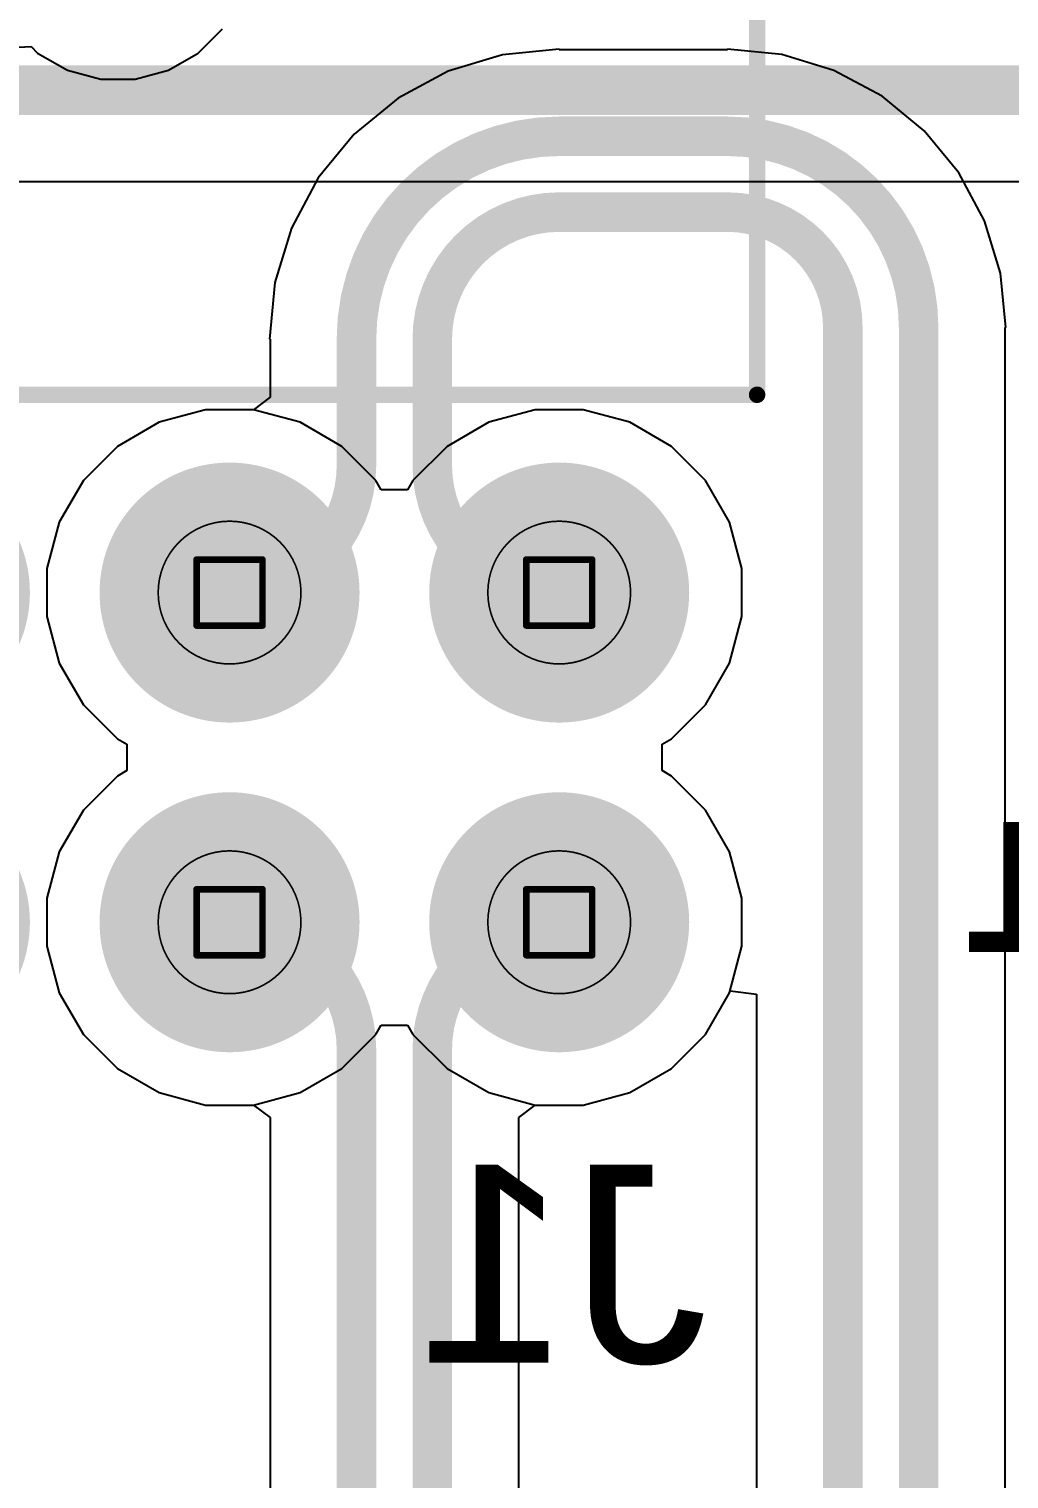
# Model space of a CAD drawing. Header units: inches. Extents: x 0 to 289, y 0 to 168.
# Drawn here: x 23.32 to 30.87, y 82.7 to 93.87 of the extents above; entities that cross this region are included whole.
import ezdxf

# ---------------------------------------------------------------- set-up
doc = ezdxf.new("R2010")
doc.units = ezdxf.units.IN
for name, color, linetype in [('Bottom Layer', 5, 'Continuous'), ('Bottom Overlay', 54, 'Continuous'), ('Bottom Solder', 6, 'Continuous'), ('Dimension', 6, 'Continuous'), ('Drill Drawing', 1, 'Continuous'), ('Multi-Layer', 9, 'Continuous'), ('Pad Holes', 156, 'Continuous'), ('Top Layer', 1, 'Continuous'), ('Top Solder', 216, 'Continuous')]:
    doc.layers.add(name, color=color, linetype=linetype)
doc.styles.add('Arial', font='', dxfattribs={"height": 0.2})
doc.styles.add('Courier New_Bold', font='', dxfattribs={"height": 0.2})
doc.styles.get('Arial').set_extended_font_data('Arial')
doc.styles.get('Courier New_Bold').set_extended_font_data('Courier New', bold=True)

# ---------------------------------------------------------------- blocks, each defined once
blk = doc.blocks.new('SSW_110_02_G_D_RA_N_B_38')
at = {"layer": 'Bottom Layer'}
h = blk.add_hatch(color=5, dxfattribs=at)
edge = h.paths.add_edge_path()
edge.add_arc((-11.43, 1.27000254), 0.8999982, 0, 360)
h = blk.add_hatch(color=5, dxfattribs=at)
edge = h.paths.add_edge_path()
edge.add_arc((-8.889999999999999, 1.27000254), 0.8999982, 0, 360)
h = blk.add_hatch(color=5, dxfattribs=at)
edge = h.paths.add_edge_path()
edge.add_arc((-11.43000254, -1.26999492), 0.8999982, 0, 360)
h = blk.add_hatch(color=5, dxfattribs=at)
edge = h.paths.add_edge_path()
edge.add_arc((-8.889999999999999, -1.26999492), 0.8999982, 0, 360)
at = {"layer": 'Bottom Solder'}
h = blk.add_hatch(color=6, dxfattribs=at)
edge = h.paths.add_edge_path()
edge.add_arc((-11.43, 1.27000254), 1.0015982, 0, 360)
h = blk.add_hatch(color=6, dxfattribs=at)
edge = h.paths.add_edge_path()
edge.add_arc((-8.889999999999999, 1.27000254), 1.0015982, 0, 360)
h = blk.add_hatch(color=6, dxfattribs=at)
edge = h.paths.add_edge_path()
edge.add_arc((-6.35, 1.27000254), 1.0015982, 0, 360)
h = blk.add_hatch(color=6, dxfattribs=at)
edge = h.paths.add_edge_path()
edge.add_arc((-11.43000254, -1.26999492), 1.0015982, 0, 360)
h = blk.add_hatch(color=6, dxfattribs=at)
edge = h.paths.add_edge_path()
edge.add_arc((-8.889999999999999, -1.26999492), 1.0015982, 0, 360)
h = blk.add_hatch(color=6, dxfattribs=at)
edge = h.paths.add_edge_path()
edge.add_arc((-6.35, -1.26999746), 1.0015982, 0, 360)
at = {"layer": 'Multi-Layer'}
h = blk.add_hatch(color=9, dxfattribs=at)
edge = h.paths.add_edge_path()
edge.add_arc((-11.43, 1.27000254), 0.8999982, 0, 360)
h = blk.add_hatch(color=9, dxfattribs=at)
edge = h.paths.add_edge_path()
edge.add_arc((-8.889999999999999, 1.27000254), 0.8999982, 0, 360)
h = blk.add_hatch(color=9, dxfattribs=at)
edge = h.paths.add_edge_path()
edge.add_arc((-11.43000254, -1.26999492), 0.8999982, 0, 360)
h = blk.add_hatch(color=9, dxfattribs=at)
edge = h.paths.add_edge_path()
edge.add_arc((-8.889999999999999, -1.26999492), 0.8999982, 0, 360)
at = {"layer": 'Pad Holes'}
h = blk.add_hatch(color=7, dxfattribs=at)
edge = h.paths.add_edge_path()
edge.add_arc((-11.43, 1.27000254), 0.51999896, 0, 360)
h = blk.add_hatch(color=7, dxfattribs=at)
edge = h.paths.add_edge_path()
edge.add_arc((-8.889999999999999, 1.27000254), 0.51999896, 0, 360)
h = blk.add_hatch(color=7, dxfattribs=at)
edge = h.paths.add_edge_path()
edge.add_arc((-11.43000254, -1.26999492), 0.51999896, 0, 360)
h = blk.add_hatch(color=7, dxfattribs=at)
edge = h.paths.add_edge_path()
edge.add_arc((-8.889999999999999, -1.26999492), 0.51999896, 0, 360)
at = {"layer": 'Top Layer'}
h = blk.add_hatch(color=1, dxfattribs=at)
edge = h.paths.add_edge_path()
edge.add_arc((-11.43, 1.27000254), 0.8999982, 0, 360)
h = blk.add_hatch(color=1, dxfattribs=at)
edge = h.paths.add_edge_path()
edge.add_arc((-8.889999999999999, 1.27000254), 0.8999982, 0, 360)
h = blk.add_hatch(color=1, dxfattribs=at)
edge = h.paths.add_edge_path()
edge.add_arc((-11.43000254, -1.26999492), 0.8999982, 0, 360)
h = blk.add_hatch(color=1, dxfattribs=at)
edge = h.paths.add_edge_path()
edge.add_arc((-8.889999999999999, -1.26999492), 0.8999982, 0, 360)
at = {"layer": 'Top Solder'}
h = blk.add_hatch(color=216, dxfattribs=at)
edge = h.paths.add_edge_path()
edge.add_arc((-11.43, 1.27000254), 1.0015982, 0, 360)
h = blk.add_hatch(color=216, dxfattribs=at)
edge = h.paths.add_edge_path()
edge.add_arc((-8.889999999999999, 1.27000254), 1.0015982, 0, 360)
h = blk.add_hatch(color=216, dxfattribs=at)
edge = h.paths.add_edge_path()
edge.add_arc((-6.35, 1.27000254), 1.0015982, 0, 360)
h = blk.add_hatch(color=216, dxfattribs=at)
edge = h.paths.add_edge_path()
edge.add_arc((-11.43000254, -1.26999492), 1.0015982, 0, 360)
h = blk.add_hatch(color=216, dxfattribs=at)
edge = h.paths.add_edge_path()
edge.add_arc((-8.889999999999999, -1.26999492), 1.0015982, 0, 360)
h = blk.add_hatch(color=216, dxfattribs=at)
edge = h.paths.add_edge_path()
edge.add_arc((-6.35, -1.26999746), 1.0015982, 0, 360)
at = {"layer": 'Bottom Overlay'}
for points in [[(12.95500076, -2.79399746, 0.127, 0.127, 0), (-12.95500076, -2.79399746, 0.127, 0.127, 0)], [(-12.95500076, -2.79399746, 0.127, 0.127, 0), (-12.95500076, -11.30400076, 0.127, 0.127, 0)]]:
    blk.add_lwpolyline(points, format="xyseb", dxfattribs=at)
blk.add_lwpolyline([(-12.98675076, -2.79399746, 0.0635, 0.0635, 1), (-12.92325076, -2.79399746, 0.0635, 0.0635, 1)], format="xyseb", close=True, dxfattribs=at)
blk.add_lwpolyline([(-12.98675076, -2.79399746, 0.0635, 0.0635, 1), (-12.92325076, -2.79399746, 0.0635, 0.0635, 1)], format="xyseb", close=True, dxfattribs=at)
blk = doc.blocks.new('SSW_110_02_G_D_RA_N_B_55')
at = {"layer": 'Bottom Overlay', "style": 'Courier New_Bold', "text_generation_flag": 2}
blk.add_text('1', height=1.00000054, rotation=180, dxfattribs=at).set_placement((12.4206, 1.49860508))

msp = doc.modelspace()

# ---------------------------------------------------------------- linework, layer by layer
at = {"layer": 'Bottom Layer'}
for p, q in [((24.62450498, 93.68140014), (24.8121805, 93.86907566)), ((23.19112202, 93.72413309999999), (23.33674022, 93.73131622)), ((23.33674022, 93.73131622), (23.3866563, 93.68140014)), ((23.3866563, 93.68140014), (23.61650852, 93.54869529999999)), ((24.39465276, 93.54869529999999), (24.62450498, 93.68140014)), ((26.96991304, 93.66844359999999), (26.55096798, 93.54135724)), ((27.40559924, 93.71135435999999), (26.96991304, 93.66844359999999)), ((27.40559924, 93.70629976), (27.40559924, 93.71135435999999)), ((28.70199999999999, 93.70629976), (27.40559924, 93.70629976)), ((29.12025926, 93.66972883999999), (28.70199999999999, 93.71092256)), ((28.70199999999999, 93.71092256), (28.70199999999999, 93.70629976)), ((29.52244286, 93.54772501999999), (29.12025926, 93.66972883999999)), ((23.61650852, 93.54869529999999), (23.8728758, 93.48000099999999)), ((24.13828548, 93.48000099999999), (24.39465276, 93.54869529999999)), ((26.55096798, 93.54135724), (26.16486766, 93.33498224)), ((29.89309998, 93.34960756), (29.52244286, 93.54772501999999)), ((23.8728758, 93.48000099999999), (24.13828548, 93.48000099999999)), ((26.16486766, 93.33498224), (25.82644822, 93.05724848)), ((30.21798122, 93.08298122), (29.89309998, 93.34960756)), ((30.48460756, 92.75809998), (30.21798122, 93.08298122)), ((25.82644822, 93.05724848), (25.54871446, 92.71882903999999)), ((30.68272502, 92.38744286), (30.48460756, 92.75809998)), ((25.54871446, 92.71882903999999), (25.34233946, 92.33272871999999)), ((25.34233946, 92.33272871999999), (25.2152531, 91.91378365999999)), ((30.80472884, 91.98525925999999), (30.68272502, 92.38744286)), ((30.84592256, 91.567), (30.80472884, 91.98525925999999)), ((25.2152531, 91.91378365999999), (25.17234234, 91.47809745999999)), ((30.84129976, 78.2828), (30.84129976, 91.567)), ((30.84129976, 91.567), (30.84592256, 91.567)), ((25.17234234, 91.47809745999999), (25.17739694, 91.47809745999999)), ((25.17739694, 91.47809745999999), (25.17739694, 91.02951313999999)), ((25.17739694, 91.02951313999999), (25.05095828, 90.9324953)), ((24.32212814, 90.83654172), (24.00106452, 90.65117505999999)), ((24.6802275, 90.9324953), (24.32212814, 90.83654172)), ((25.05095828, 90.9324953), (24.6802275, 90.9324953)), ((24.00106452, 90.65117505999999), (23.7389162, 90.38902674)), ((23.7389162, 90.38902674), (23.55354954, 90.06796312)), ((23.55354954, 90.06796312), (23.45759596, 89.70986375999999)), ((23.45759596, 89.70986375999999), (23.45759596, 89.33913043999999)), ((23.45759596, 89.33913043999999), (23.55354954, 88.98103108)), ((23.55354954, 88.98103108), (23.7389162, 88.65996745999999)), ((23.7389162, 88.65996745999999), (24.00106452, 88.39781914)), ((24.00106452, 88.39781914), (24.07332498, 88.35609964)), ((24.07332498, 88.35609964), (24.07332498, 88.15289709999999)), ((24.07332498, 88.15289709999999), (24.00106452, 88.11117759999999)), ((24.00106452, 88.11117759999999), (23.7389162, 87.84902928)), ((23.7389162, 87.84902928), (23.55354954, 87.52796566)), ((23.55354954, 87.52796566), (23.45759596, 87.1698663)), ((23.45759596, 87.1698663), (23.45759596, 86.79913298)), ((23.45759596, 86.79913298), (23.55354954, 86.44103362)), ((23.55354954, 86.44103362), (23.7389162, 86.11997)), ((28.53227211999999, 86.11997), (28.71763877999999, 86.44103362)), ((28.71763877999999, 86.44103362), (28.72170024, 86.45618979999999)), ((28.72170024, 86.45618979999999), (28.92490024, 86.42943598)), ((28.92490024, 86.42943598), (28.92490024, 78.2828)), ((23.7389162, 86.11997), (24.00106452, 85.85782168)), ((28.2701238, 85.85782168), (28.53227211999999, 86.11997)), ((24.00106452, 85.85782168), (24.32212814, 85.67245501999999)), ((27.94906018, 85.67245501999999), (28.2701238, 85.85782168)), ((24.32212814, 85.67245501999999), (24.6802275, 85.57650144)), ((24.6802275, 85.57650144), (25.05095828, 85.57650144)), ((25.05095828, 85.57650144), (25.1773944, 85.4794836)), ((27.09379392, 85.4794836), (27.22023004, 85.57650144)), ((27.22023004, 85.57650144), (27.59096082, 85.57650144)), ((27.59096082, 85.57650144), (27.94906018, 85.67245501999999)), ((25.1773944, 85.4794836), (25.1773944, 75.55330584)), ((27.09379392, 75.55330584), (27.09379392, 85.4794836))]:
    msp.add_line(p, q, dxfattribs=at)
for points in [[(25.8434967, 91.47809745999999, 0.3048, 0.3048, -0.4142135623730951), (27.40559924, 93.04019999999998, 0.3048, 0.3048, 0)], [(27.40559924, 93.04019999999998, 0.3048, 0.3048, 0), (28.70199999999999, 93.04019999999998, 0.3048, 0.3048, 0)], [(28.70199999999999, 93.04019999999998, 0.3048, 0.3048, -0.4142135623730951), (30.1752, 91.567, 0.3048, 0.3048, 0)], [(26.4276967, 91.47809745999999, 0.3048, 0.3048, -0.4142135623730951), (27.40559924, 92.456, 0.3048, 0.3048, 0)], [(27.40559924, 92.456, 0.3048, 0.3048, 0), (28.70199999999999, 92.456, 0.3048, 0.3048, 0)], [(28.70199999999999, 92.456, 0.3048, 0.3048, -0.4142135623730951), (29.591, 91.567, 0.3048, 0.3048, 0)], [(29.591, 78.2828, 0.3048, 0.3048, 0), (29.591, 91.567, 0.3048, 0.3048, 0)], [(30.1752, 78.2828, 0.3048, 0.3048, 0), (30.1752, 91.567, 0.3048, 0.3048, 0)], [(25.8434967, 90.50239964, 0.3048, 0.3048, 0), (25.8434967, 91.47809745999999, 0.3048, 0.3048, 0)], [(26.4276967, 90.5023971, 0.3048, 0.3048, 0), (26.4276967, 91.47809745999999, 0.3048, 0.3048, 0)], [(25.8434967, 90.50239964, 0.3048, 0.3048, -0.4142135623730951), (24.86559416, 89.52449709999999, 0.3048, 0.3048, 0)], [(27.4055967, 89.52449709999999, 0.3048, 0.3048, -0.4142135623730951), (26.4276967, 90.5023971, 0.3048, 0.3048, 0)], [(24.86559416, 86.98449964, 0.3048, 0.3048, -0.4142135623730951), (25.84349416, 86.00659963999999, 0.3048, 0.3048, 0)], [(26.42769416, 86.00659963999999, 0.3048, 0.3048, -0.4142135623730951), (27.40559416, 86.98449964, 0.3048, 0.3048, 0)], [(25.84349416, 75.55330584, 0.3048, 0.3048, 0), (25.84349416, 86.00659963999999, 0.3048, 0.3048, 0)], [(26.42769416, 75.55330584, 0.3048, 0.3048, 0), (26.42769416, 86.00659963999999, 0.3048, 0.3048, 0)]]:
    msp.add_lwpolyline(points, format="xyseb", dxfattribs=at)
for points in [[(27.32939924, 93.04019999999998, 0.1524, 0.1524, 1), (27.48179924, 93.04019999999998, 0.1524, 0.1524, 1)], [(27.32939924, 93.04019999999998, 0.1524, 0.1524, 1), (27.48179924, 93.04019999999998, 0.1524, 0.1524, 1)], [(28.6258, 93.04019999999998, 0.1524, 0.1524, 1), (28.7782, 93.04019999999998, 0.1524, 0.1524, 1)], [(28.6258, 93.04019999999998, 0.1524, 0.1524, 1), (28.7782, 93.04019999999998, 0.1524, 0.1524, 1)], [(27.32939924, 92.456, 0.1524, 0.1524, 1), (27.48179924, 92.456, 0.1524, 0.1524, 1)], [(27.32939924, 92.456, 0.1524, 0.1524, 1), (27.48179924, 92.456, 0.1524, 0.1524, 1)], [(28.6258, 92.456, 0.1524, 0.1524, 1), (28.7782, 92.456, 0.1524, 0.1524, 1)], [(28.6258, 92.456, 0.1524, 0.1524, 1), (28.7782, 92.456, 0.1524, 0.1524, 1)], [(29.5148, 91.567, 0.1524, 0.1524, 1), (29.6672, 91.567, 0.1524, 0.1524, 1)], [(29.5148, 91.567, 0.1524, 0.1524, 1), (29.6672, 91.567, 0.1524, 0.1524, 1)], [(30.099, 91.567, 0.1524, 0.1524, 1), (30.2514, 91.567, 0.1524, 0.1524, 1)], [(30.099, 91.567, 0.1524, 0.1524, 1), (30.2514, 91.567, 0.1524, 0.1524, 1)], [(25.7672967, 91.47809745999999, 0.1524, 0.1524, 1), (25.9196967, 91.47809745999999, 0.1524, 0.1524, 1)], [(25.7672967, 91.47809745999999, 0.1524, 0.1524, 1), (25.9196967, 91.47809745999999, 0.1524, 0.1524, 1)], [(26.35149669999999, 91.47809745999999, 0.1524, 0.1524, 1), (26.50389669999999, 91.47809745999999, 0.1524, 0.1524, 1)], [(26.35149669999999, 91.47809745999999, 0.1524, 0.1524, 1), (26.50389669999999, 91.47809745999999, 0.1524, 0.1524, 1)], [(25.7672967, 90.50239964, 0.1524, 0.1524, 1), (25.9196967, 90.50239964, 0.1524, 0.1524, 1)], [(25.7672967, 90.50239964, 0.1524, 0.1524, 1), (25.9196967, 90.50239964, 0.1524, 0.1524, 1)], [(26.35149669999999, 90.5023971, 0.1524, 0.1524, 1), (26.50389669999999, 90.5023971, 0.1524, 0.1524, 1)], [(26.35149669999999, 90.5023971, 0.1524, 0.1524, 1), (26.50389669999999, 90.5023971, 0.1524, 0.1524, 1)], [(24.78939416, 89.52449709999999, 0.1524, 0.1524, 1), (24.94179416, 89.52449709999999, 0.1524, 0.1524, 1)], [(27.3293967, 89.52449709999999, 0.1524, 0.1524, 1), (27.4817967, 89.52449709999999, 0.1524, 0.1524, 1)], [(24.78939416, 86.98449964, 0.1524, 0.1524, 1), (24.94179416, 86.98449964, 0.1524, 0.1524, 1)], [(27.32939416, 86.98449964, 0.1524, 0.1524, 1), (27.48179416, 86.98449964, 0.1524, 0.1524, 1)], [(25.76729416, 86.00659963999999, 0.1524, 0.1524, 1), (25.91969416, 86.00659963999999, 0.1524, 0.1524, 1)], [(25.76729416, 86.00659963999999, 0.1524, 0.1524, 1), (25.91969416, 86.00659963999999, 0.1524, 0.1524, 1)], [(26.35149416, 86.00659963999999, 0.1524, 0.1524, 1), (26.50389416, 86.00659963999999, 0.1524, 0.1524, 1)], [(26.35149416, 86.00659963999999, 0.1524, 0.1524, 1), (26.50389416, 86.00659963999999, 0.1524, 0.1524, 1)]]:
    msp.add_lwpolyline(points, format="xyseb", close=True, dxfattribs=at)
at = {"layer": 'Dimension'}
for points in [[(25.4155956, 89.52449709999999, 0.0127, 0.0127, 1), (24.3155978, 89.52449709999999, 0.0127, 0.0127, 1)], [(27.9555956, 89.52449709999999, 0.0127, 0.0127, 1), (26.8555978, 89.52449709999999, 0.0127, 0.0127, 1)], [(24.3124228, 89.52449709999999, 0.00635, 0.00635, 1), (24.3187728, 89.52449709999999, 0.00635, 0.00635, 1)], [(25.4124206, 89.52449709999999, 0.00635, 0.00635, 1), (25.4187706, 89.52449709999999, 0.00635, 0.00635, 1)], [(26.8524228, 89.52449709999999, 0.00635, 0.00635, 1), (26.8587728, 89.52449709999999, 0.00635, 0.00635, 1)], [(27.9524206, 89.52449709999999, 0.00635, 0.00635, 1), (27.9587706, 89.52449709999999, 0.00635, 0.00635, 1)], [(25.4155956, 86.9844971, 0.0127, 0.0127, 1), (24.3155978, 86.9844971, 0.0127, 0.0127, 1)], [(27.9555956, 86.9844971, 0.0127, 0.0127, 1), (26.8555978, 86.9844971, 0.0127, 0.0127, 1)], [(24.3124228, 86.9844971, 0.00635, 0.00635, 1), (24.3187728, 86.9844971, 0.00635, 0.00635, 1)], [(25.4124206, 86.9844971, 0.00635, 0.00635, 1), (25.4187706, 86.9844971, 0.00635, 0.00635, 1)], [(26.8524228, 86.9844971, 0.00635, 0.00635, 1), (26.8587728, 86.9844971, 0.00635, 0.00635, 1)], [(27.9524206, 86.9844971, 0.00635, 0.00635, 1), (27.9587706, 86.9844971, 0.00635, 0.00635, 1)]]:
    msp.add_lwpolyline(points, format="xyseb", close=True, dxfattribs=at)
at = {"layer": 'Drill Drawing'}
for points in [[(24.61159416, 89.7784971, 0.0508, 0.0508, 0), (25.11959416, 89.7784971, 0.0508, 0.0508, 0)], [(24.61159416, 89.2704971, 0.0508, 0.0508, 0), (24.61159416, 89.7784971, 0.0508, 0.0508, 0)], [(25.11959416, 89.2704971, 0.0508, 0.0508, 0), (25.11959416, 89.7784971, 0.0508, 0.0508, 0)], [(27.1515967, 89.7784971, 0.0508, 0.0508, 0), (27.6595967, 89.7784971, 0.0508, 0.0508, 0)], [(27.1515967, 89.2704971, 0.0508, 0.0508, 0), (27.1515967, 89.7784971, 0.0508, 0.0508, 0)], [(27.6595967, 89.2704971, 0.0508, 0.0508, 0), (27.6595967, 89.7784971, 0.0508, 0.0508, 0)], [(24.61159416, 89.2704971, 0.0508, 0.0508, 0), (25.11959416, 89.2704971, 0.0508, 0.0508, 0)], [(27.1515967, 89.2704971, 0.0508, 0.0508, 0), (27.6595967, 89.2704971, 0.0508, 0.0508, 0)], [(24.61159416, 87.23849963999999, 0.0508, 0.0508, 0), (25.11959416, 87.23849963999999, 0.0508, 0.0508, 0)], [(24.61159416, 86.73049963999999, 0.0508, 0.0508, 0), (24.61159416, 87.23849963999999, 0.0508, 0.0508, 0)], [(25.11959416, 86.73049963999999, 0.0508, 0.0508, 0), (25.11959416, 87.23849963999999, 0.0508, 0.0508, 0)], [(27.15159415999999, 87.23849963999999, 0.0508, 0.0508, 0), (27.65959416, 87.23849963999999, 0.0508, 0.0508, 0)], [(27.15159415999999, 86.73049963999999, 0.0508, 0.0508, 0), (27.15159415999999, 87.23849963999999, 0.0508, 0.0508, 0)], [(27.65959416, 86.73049963999999, 0.0508, 0.0508, 0), (27.65959416, 87.23849963999999, 0.0508, 0.0508, 0)], [(24.61159416, 86.73049963999999, 0.0508, 0.0508, 0), (25.11959416, 86.73049963999999, 0.0508, 0.0508, 0)], [(27.15159415999999, 86.73049963999999, 0.0508, 0.0508, 0), (27.65959416, 86.73049963999999, 0.0508, 0.0508, 0)]]:
    msp.add_lwpolyline(points, format="xyseb", dxfattribs=at)
for points in [[(24.59889416, 89.7784971, 0.0254, 0.0254, 1), (24.62429416, 89.7784971, 0.0254, 0.0254, 1)], [(24.59889416, 89.7784971, 0.0254, 0.0254, 1), (24.62429416, 89.7784971, 0.0254, 0.0254, 1)], [(25.10689416, 89.7784971, 0.0254, 0.0254, 1), (25.13229416, 89.7784971, 0.0254, 0.0254, 1)], [(25.10689416, 89.7784971, 0.0254, 0.0254, 1), (25.13229416, 89.7784971, 0.0254, 0.0254, 1)], [(27.1388967, 89.7784971, 0.0254, 0.0254, 1), (27.1642967, 89.7784971, 0.0254, 0.0254, 1)], [(27.1388967, 89.7784971, 0.0254, 0.0254, 1), (27.1642967, 89.7784971, 0.0254, 0.0254, 1)], [(27.6468967, 89.7784971, 0.0254, 0.0254, 1), (27.6722967, 89.7784971, 0.0254, 0.0254, 1)], [(27.6468967, 89.7784971, 0.0254, 0.0254, 1), (27.6722967, 89.7784971, 0.0254, 0.0254, 1)], [(24.59889416, 89.2704971, 0.0254, 0.0254, 1), (24.62429416, 89.2704971, 0.0254, 0.0254, 1)], [(24.59889416, 89.2704971, 0.0254, 0.0254, 1), (24.62429416, 89.2704971, 0.0254, 0.0254, 1)], [(25.10689416, 89.2704971, 0.0254, 0.0254, 1), (25.13229416, 89.2704971, 0.0254, 0.0254, 1)], [(25.10689416, 89.2704971, 0.0254, 0.0254, 1), (25.13229416, 89.2704971, 0.0254, 0.0254, 1)], [(27.1388967, 89.2704971, 0.0254, 0.0254, 1), (27.1642967, 89.2704971, 0.0254, 0.0254, 1)], [(27.1388967, 89.2704971, 0.0254, 0.0254, 1), (27.1642967, 89.2704971, 0.0254, 0.0254, 1)], [(27.6468967, 89.2704971, 0.0254, 0.0254, 1), (27.6722967, 89.2704971, 0.0254, 0.0254, 1)], [(27.6468967, 89.2704971, 0.0254, 0.0254, 1), (27.6722967, 89.2704971, 0.0254, 0.0254, 1)], [(24.59889416, 87.23849963999999, 0.0254, 0.0254, 1), (24.62429416, 87.23849963999999, 0.0254, 0.0254, 1)], [(24.59889416, 87.23849963999999, 0.0254, 0.0254, 1), (24.62429416, 87.23849963999999, 0.0254, 0.0254, 1)], [(25.10689416, 87.23849963999999, 0.0254, 0.0254, 1), (25.13229416, 87.23849963999999, 0.0254, 0.0254, 1)], [(25.10689416, 87.23849963999999, 0.0254, 0.0254, 1), (25.13229416, 87.23849963999999, 0.0254, 0.0254, 1)], [(27.13889416, 87.23849963999999, 0.0254, 0.0254, 1), (27.16429416, 87.23849963999999, 0.0254, 0.0254, 1)], [(27.13889416, 87.23849963999999, 0.0254, 0.0254, 1), (27.16429416, 87.23849963999999, 0.0254, 0.0254, 1)], [(27.64689416, 87.23849963999999, 0.0254, 0.0254, 1), (27.67229416, 87.23849963999999, 0.0254, 0.0254, 1)], [(27.64689416, 87.23849963999999, 0.0254, 0.0254, 1), (27.67229416, 87.23849963999999, 0.0254, 0.0254, 1)], [(24.59889416, 86.73049963999999, 0.0254, 0.0254, 1), (24.62429416, 86.73049963999999, 0.0254, 0.0254, 1)], [(24.59889416, 86.73049963999999, 0.0254, 0.0254, 1), (24.62429416, 86.73049963999999, 0.0254, 0.0254, 1)], [(25.10689416, 86.73049963999999, 0.0254, 0.0254, 1), (25.13229416, 86.73049963999999, 0.0254, 0.0254, 1)], [(25.10689416, 86.73049963999999, 0.0254, 0.0254, 1), (25.13229416, 86.73049963999999, 0.0254, 0.0254, 1)], [(27.13889416, 86.73049963999999, 0.0254, 0.0254, 1), (27.16429416, 86.73049963999999, 0.0254, 0.0254, 1)], [(27.13889416, 86.73049963999999, 0.0254, 0.0254, 1), (27.16429416, 86.73049963999999, 0.0254, 0.0254, 1)], [(27.64689416, 86.73049963999999, 0.0254, 0.0254, 1), (27.67229416, 86.73049963999999, 0.0254, 0.0254, 1)], [(27.64689416, 86.73049963999999, 0.0254, 0.0254, 1), (27.67229416, 86.73049963999999, 0.0254, 0.0254, 1)]]:
    msp.add_lwpolyline(points, format="xyseb", close=True, dxfattribs=at)
at = {"layer": 'Top Layer'}
for p, q in [((22.77077742, 92.69127257999999), (34.95792348, 92.69127257999999)), ((24.32212814, 90.83654172), (24.00106452, 90.65117505999999)), ((24.6802275, 90.9324953), (24.32212814, 90.83654172)), ((25.05096082, 90.9324953), (24.6802275, 90.9324953)), ((25.40906018, 90.83654172), (25.05096082, 90.9324953)), ((25.7301238, 90.65117505999999), (25.40906018, 90.83654172)), ((26.86213068, 90.83654172), (26.54106706, 90.65117505999999)), ((27.22023004, 90.9324953), (26.86213068, 90.83654172)), ((27.59096336, 90.9324953), (27.22023004, 90.9324953)), ((27.94906272, 90.83654172), (27.59096336, 90.9324953)), ((28.27012634, 90.65117505999999), (27.94906272, 90.83654172)), ((24.00106452, 90.65117505999999), (23.7389162, 90.38902674)), ((25.99227212, 90.38902674), (25.7301238, 90.65117505999999)), ((26.54106706, 90.65117505999999), (26.27891874, 90.38902674)), ((28.53227466, 90.38902674), (28.27012634, 90.65117505999999)), ((23.7389162, 90.38902674), (23.55354954, 90.06796312)), ((26.03399416, 90.3167612), (25.99227212, 90.38902674)), ((26.27891874, 90.38902674), (26.2371967, 90.3167612)), ((28.71764132, 90.06796312), (28.53227466, 90.38902674)), ((26.2371967, 90.3167612), (26.03399416, 90.3167612)), ((23.55354954, 90.06796312), (23.45759596, 89.70986375999999)), ((28.8135949, 89.70986375999999), (28.71764132, 90.06796312)), ((23.45759596, 89.70986375999999), (23.45759596, 89.33913043999999)), ((28.8135949, 89.33913043999999), (28.8135949, 89.70986375999999)), ((23.45759596, 89.33913043999999), (23.55354954, 88.98103108)), ((28.71764132, 88.98103108), (28.8135949, 89.33913043999999)), ((23.55354954, 88.98103108), (23.7389162, 88.65996745999999)), ((28.53227466, 88.65996745999999), (28.71764132, 88.98103108)), ((23.7389162, 88.65996745999999), (24.00106452, 88.39781914)), ((28.27012634, 88.39781914), (28.53227466, 88.65996745999999)), ((24.00106452, 88.39781914), (24.07332498, 88.35609964)), ((28.19786334, 88.3560971), (28.27012634, 88.39781914)), ((24.07332498, 88.35609964), (24.07332498, 88.15289709999999)), ((28.19786334, 88.15289709999999), (28.19786334, 88.3560971)), ((24.07332498, 88.15289709999999), (24.00106452, 88.11117759999999)), ((28.2701238, 88.11117759999999), (28.19786334, 88.15289709999999)), ((24.00106452, 88.11117759999999), (23.7389162, 87.84902928)), ((28.53227211999999, 87.84902928), (28.2701238, 88.11117759999999)), ((23.7389162, 87.84902928), (23.55354954, 87.52796566)), ((28.71763877999999, 87.52796566), (28.53227211999999, 87.84902928)), ((23.55354954, 87.52796566), (23.45759596, 87.1698663)), ((28.81359236, 87.1698663), (28.71763877999999, 87.52796566)), ((23.45759596, 87.1698663), (23.45759596, 86.79913298)), ((28.81359236, 86.79913298), (28.81359236, 87.1698663)), ((23.45759596, 86.79913298), (23.55354954, 86.44103362)), ((28.71763877999999, 86.44103362), (28.81359236, 86.79913298)), ((23.55354954, 86.44103362), (23.7389162, 86.11997)), ((28.53227211999999, 86.11997), (28.71763877999999, 86.44103362)), ((25.99227212, 86.11997), (26.03399416, 86.19223299999999)), ((26.03399416, 86.19223299999999), (26.23719415999999, 86.19223299999999)), ((26.23719415999999, 86.19223299999999), (26.2789162, 86.11997)), ((23.7389162, 86.11997), (24.00106452, 85.85782168)), ((25.7301238, 85.85782168), (25.99227212, 86.11997)), ((26.2789162, 86.11997), (26.54106452, 85.85782168)), ((28.2701238, 85.85782168), (28.53227211999999, 86.11997)), ((24.00106452, 85.85782168), (24.32212814, 85.67245501999999)), ((25.40906018, 85.67245501999999), (25.7301238, 85.85782168)), ((26.54106452, 85.85782168), (26.86212814, 85.67245501999999)), ((27.94906018, 85.67245501999999), (28.2701238, 85.85782168)), ((24.32212814, 85.67245501999999), (24.6802275, 85.57650144)), ((24.6802275, 85.57650144), (25.05096082, 85.57650144)), ((25.05096082, 85.57650144), (25.40906018, 85.67245501999999)), ((26.86212814, 85.67245501999999), (27.2202275, 85.57650144)), ((27.2202275, 85.57650144), (27.59096082, 85.57650144)), ((27.59096082, 85.57650144), (27.94906018, 85.67245501999999))]:
    msp.add_line(p, q, dxfattribs=at)
msp.add_lwpolyline([(22.04978064, 93.3958, 0.3809999999999999, 0.3809999999999999, 0), (89.4842, 93.3958, 0.3809999999999999, 0.3809999999999999, 0)], format="xyseb", dxfattribs=at)

# ---------------------------------------------------------------- block references
at = {"rotation": 180}
for name, p in [('SSW_110_02_G_D_RA_N_B_38', (15.97559416, 88.25450218)), ('SSW_110_02_G_D_RA_N_B_55', (43.91559416, 88.25450218))]:
    msp.add_blockref(name, p, dxfattribs=at)

# ---------------------------------------------------------------- texts
at = {"layer": 'Bottom Overlay', "style": 'Arial', "text_generation_flag": 2}
msp.add_text('J1', height=1.524, dxfattribs=at).set_placement((28.5492698, 83.59164638))

doc.saveas('drawing.dxf')
